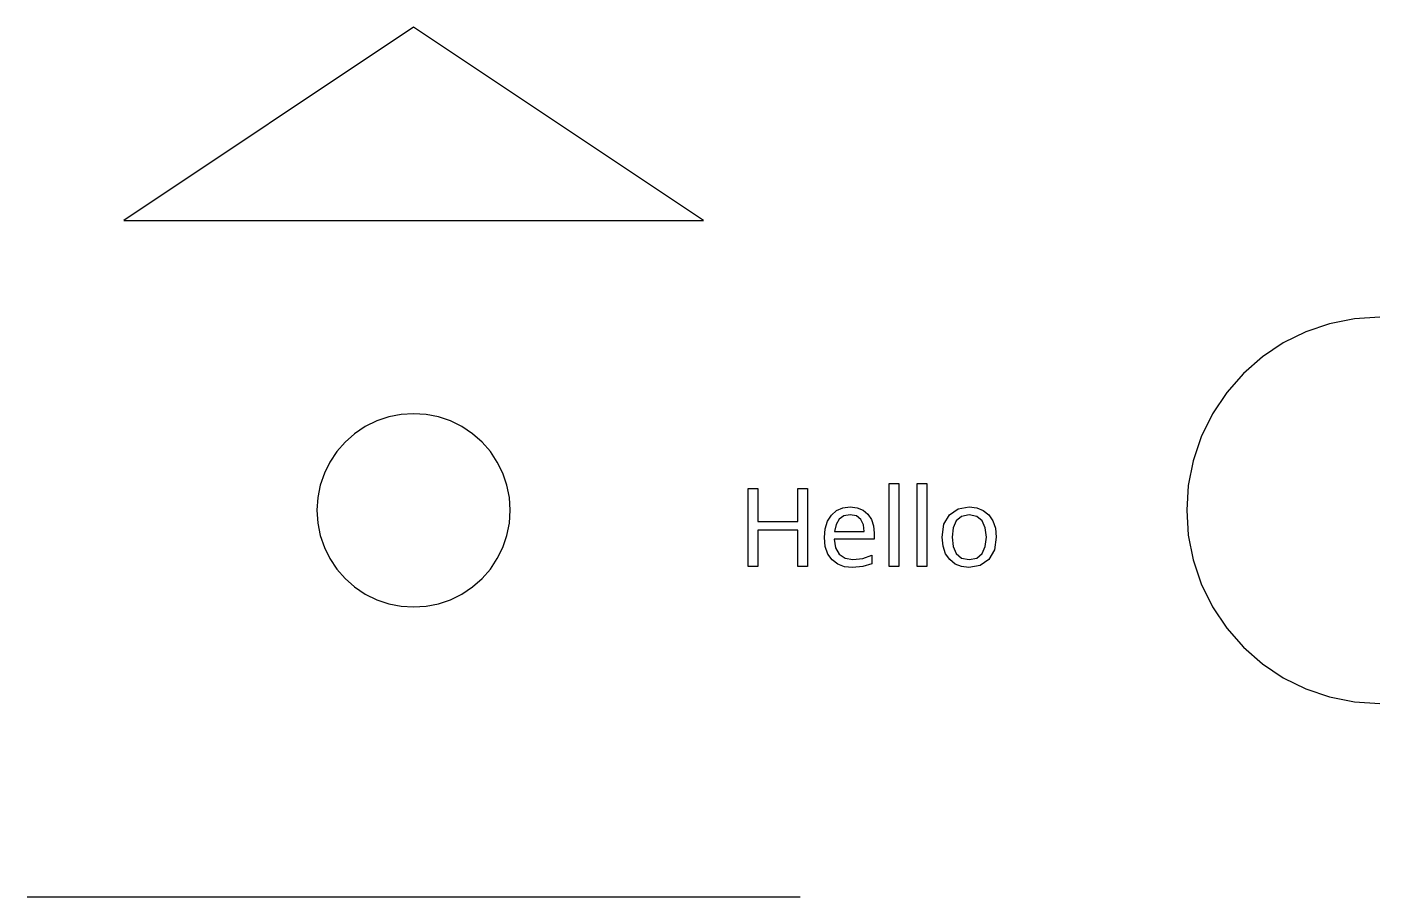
# Model space of a CAD drawing. Extents: x 10 to 150, y 10 to 100.
import ezdxf

# ---------------------------------------------------------------- set-up
doc = ezdxf.new("R2010")
doc.units = 0

msp = doc.modelspace()

# ---------------------------------------------------------------- linework, layer by layer
at = {"color": 7}
for points in [[(19.999975, 80.000273), (79.999899, 80.000273), (49.999937, 100.000248), (19.999975, 80.000273), (19.999975, 80.000273)], [(149.999811, 70.000286), (147.350623, 69.824404), (144.781465, 69.307977), (142.321483, 68.467833), (139.999824, 67.320797), (137.845632, 65.883699), (135.888055, 64.173365), (134.156237, 62.206622), (132.679325, 60.000299), (131.507049, 57.618093), (130.669708, 55.134924), (130.167304, 52.584445), (129.999836, 50.000311), (130.167304, 47.416178), (130.669708, 44.865699), (131.507049, 42.382529), (132.679325, 40.000324), (134.156237, 37.794), (135.888055, 35.827258), (137.845632, 34.116923), (139.999824, 32.679825), (142.321483, 31.53279), (144.781465, 30.692645), (147.350623, 30.176218), (149.999811, 30.000336)], [(59.999925, 50.000311), (59.911984, 51.324905), (59.65377, 52.609484), (59.233698, 53.839475), (58.66018, 55.000305), (57.941631, 56.077401), (57.086464, 57.056189), (56.103093, 57.922098), (54.999931, 58.660554), (53.808828, 59.246693), (52.567243, 59.665363), (51.292004, 59.916565), (49.999937, 60.000299), (48.70787, 59.916565), (47.432631, 59.665363), (46.191046, 59.246693), (44.999943, 58.660554), (43.896781, 57.922098), (42.91341, 57.056189), (42.058243, 56.077401), (41.339694, 55.000305), (40.766176, 53.839475), (40.346104, 52.609484), (40.08789, 51.324905), (39.99995, 50.000311), (40.08789, 48.675717), (40.346104, 47.391138), (40.766176, 46.161147), (41.339694, 45.000317), (42.058243, 43.923222), (42.91341, 42.944433), (43.896781, 42.078524), (44.999943, 41.340068), (46.191046, 40.75393), (47.432631, 40.33526), (48.70787, 40.084058), (49.999937, 40.000324), (51.292004, 40.084058), (52.567243, 40.33526), (53.808828, 40.75393), (54.999931, 41.340068), (56.103093, 42.078524), (57.086464, 42.944433), (57.941631, 43.923222), (58.66018, 45.000317), (59.233698, 46.161147), (59.65377, 47.391138), (59.911984, 48.675717), (59.999925, 50.000311), (59.999925, 50.000311)], [(9.999994, 10.001528), (89.99976, 10.001528)]]:
    msp.add_lwpolyline(points, dxfattribs=at)
at = {"color": 8}
for points in [[(90.778187, 44.194529), (89.762185, 44.194529), (89.762185, 47.953727), (85.630454, 47.953727), (85.630454, 44.194529), (84.614456, 44.194529), (84.614456, 52.25479), (85.630454, 52.25479), (85.630454, 48.845548), (89.762185, 48.845548), (89.762185, 52.25479), (90.778187, 52.25479), (90.778187, 44.194529)], [(100.204374, 44.194529), (99.210952, 44.194529), (99.210952, 52.77408), (100.204374, 52.77408), (100.204374, 44.194529)], [(103.116898, 44.194529), (102.123479, 44.194529), (102.123479, 52.77408), (103.116898, 52.77408), (103.116898, 44.194529)], [(95.18084, 50.358259), (95.903329, 50.273593), (96.512928, 50.019593), (97.009639, 49.610371), (97.370883, 49.060038), (97.599483, 48.396816), (97.675683, 47.62635), (97.675683, 47.028038), (93.532665, 47.028038), (93.673771, 46.122105), (94.051951, 45.458883), (94.65873, 45.060951), (95.463062, 44.928307), (96.479061, 45.029907), (97.40475, 45.345994), (97.40475, 44.476751), (96.490351, 44.183239), (95.417906, 44.081639), (94.60793, 44.169128), (93.893908, 44.431595), (93.309708, 44.866218), (92.86662, 45.470173), (92.595687, 46.246283), (92.505376, 47.174794), (92.587221, 48.09766), (92.832753, 48.879415), (93.236331, 49.50877), (93.769731, 49.974437), (94.427308, 50.262304), (95.18084, 50.358259), (95.18084, 50.358259)], [(95.169542, 49.545458), (94.53172, 49.429747), (94.040654, 49.082615), (93.716098, 48.540748), (93.555231, 47.81826), (96.637097, 47.81826), (96.541136, 48.512527), (96.275851, 49.060038), (95.824297, 49.424103), (95.169542, 49.545458), (95.169542, 49.545458)], [(110.296623, 47.231238), (110.104711, 45.89915), (109.528977, 44.905728), (108.637155, 44.287661), (107.4744, 44.081639), (106.715224, 44.17195), (106.040712, 44.442885), (105.484735, 44.897262), (105.05858, 45.515327), (104.787646, 46.299905), (104.697335, 47.231238), (104.886423, 48.560503), (105.45369, 49.545458), (106.345512, 50.155059), (107.508267, 50.358259), (108.281556, 50.265126), (108.953245, 49.985727), (109.514867, 49.539815), (109.935377, 48.924571), (110.206311, 48.156927), (110.296623, 47.231238), (110.296623, 47.231238)], [(105.724623, 47.231238), (105.829045, 46.268861), (106.142312, 45.526617), (106.695469, 45.06095), (107.49698, 44.905728), (108.290023, 45.06095), (108.840355, 45.526617), (109.162089, 46.268861), (109.269334, 47.231238), (109.162089, 48.187971), (108.840355, 48.913282), (108.287201, 49.370481), (107.48569, 49.522881), (106.687001, 49.370481), (106.142312, 48.913282), (105.829045, 48.187971), (105.724623, 47.231238), (105.724623, 47.231238)]]:
    msp.add_lwpolyline(points, dxfattribs=at)

doc.saveas('drawing.dxf')
